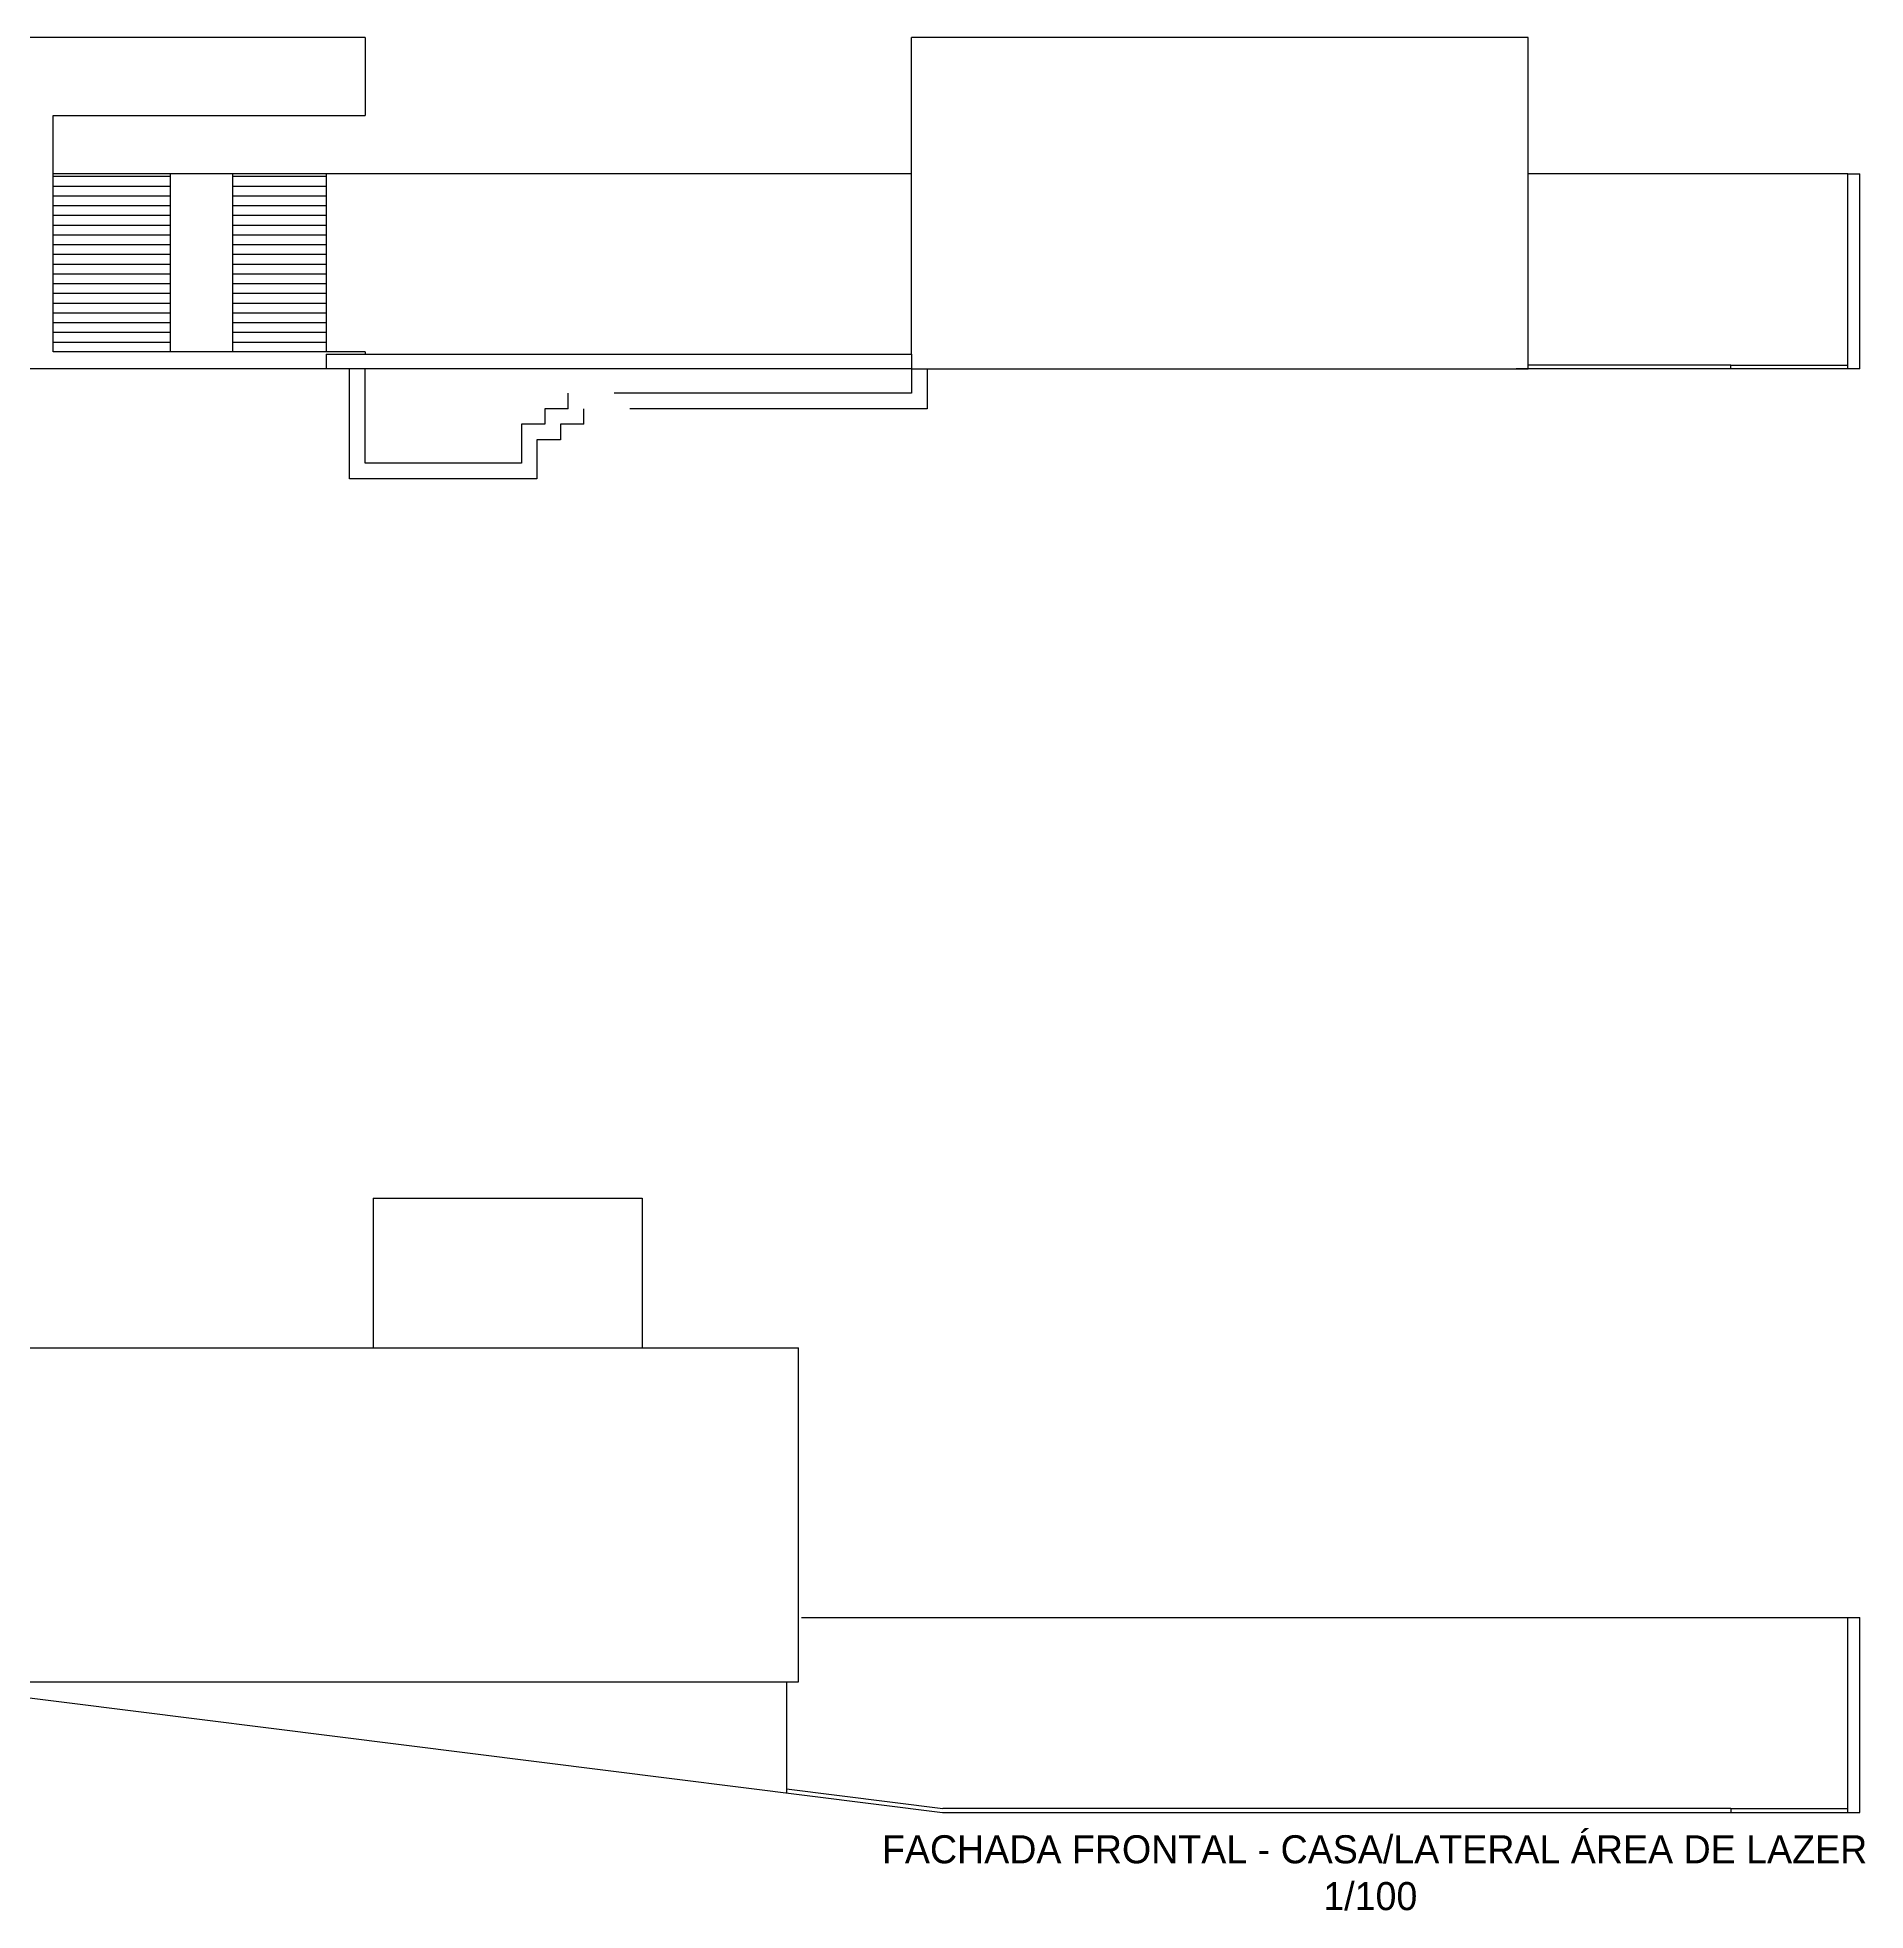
# Model space of a CAD drawing. Header units: feet. Extents: x 1734 to 1931, y 883 to 1088.
# Drawn here: x 1845.94 to 1869.36, y 923.18 to 947.19 of the extents above; entities that cross this region are included whole.
import ezdxf

# ---------------------------------------------------------------- set-up
doc = ezdxf.new("R2010")
doc.units = ezdxf.units.FT
doc.header["$LTSCALE"] = 0.3
doc.header["$MEASUREMENT"] = 0
doc.linetypes.add('HIDDEN', pattern=[9.525, 6.35, -3.175])
for name, color, linetype in [('1', 1, 'CONTINUOUS'), ('2', 44, 'CONTINUOUS'), ('3', 3, 'CONTINUOUS'), ('4', 4, 'CONTINUOUS'), ('5', 5, 'CONTINUOUS'), ('projecao', 8, 'HIDDEN'), ('Texto', 44, 'CONTINUOUS')]:
    doc.layers.add(name, color=color, linetype=linetype)
doc.styles.add('style1', font='GOTHIC.TTF')

msp = doc.modelspace()

# ---------------------------------------------------------------- hatches: boundary and pattern name
at = {"layer": '1', "linetype": 'Continuous'}
h = msp.add_hatch(dxfattribs=at)
h.set_pattern_fill('LINE,_O', color=256)
h.set_pattern_definition([(0, (1846.13868, 943.15982), (0, 0.125), [])])
h.paths.add_polyline_path([(1846.139, 943.19), (1846.139, 943.16), (1847.639, 943.16), (1847.639, 945.44), (1846.139, 945.44)])
h.paths.add_polyline_path([(1848.439, 943.16), (1849.639, 943.16), (1849.639, 945.44), (1848.439, 945.44)])

# ---------------------------------------------------------------- linework, layer by layer
for p, q in [((1857.139, 945.44), (1846.139, 945.44)), ((1847.639, 945.44), (1847.639, 943.16)), ((1848.439, 945.44), (1848.439, 943.16)), ((1849.639, 945.44), (1849.639, 943.16)), ((1869.139, 945.44), (1865.039, 945.44)), ((1867.639, 942.99), (1865.039, 942.99)), ((1855.729, 926.934), (1869.139, 926.934)), ((1855.539, 924.735), (1857.542, 924.484)), ((1867.639, 924.484), (1857.542, 924.484))]:
    msp.add_line(p, q, dxfattribs=at)
at = {"layer": '2'}
for p, q in [((1850.239, 932.31), (1850.239, 930.39)), ((1850.239, 932.31), (1853.689, 932.31)), ((1853.689, 932.31), (1853.689, 930.39)), ((1855.539, 926.11), (1855.539, 924.685))]:
    msp.add_line(p, q, dxfattribs=at)
at = {"layer": '3'}
for p, q in [((1850.139, 947.19), (1831.039, 947.19)), ((1850.139, 947.19), (1850.139, 946.19)), ((1865.039, 947.19), (1857.139, 947.19)), ((1857.139, 943.13), (1857.139, 947.19)), ((1865.039, 942.94), (1865.039, 947.19)), ((1846.139, 946.19), (1850.139, 946.19)), ((1846.139, 943.16), (1846.139, 946.19)), ((1850.139, 943.16), (1846.139, 943.16)), ((1850.139, 943.16), (1850.139, 943.13)), ((1857.139, 942.94), (1831.039, 942.94)), ((1831.139, 930.39), (1855.689, 930.39)), ((1855.689, 926.11), (1855.689, 930.39)), ((1831.139, 926.11), (1855.689, 926.11))]:
    msp.add_line(p, q, dxfattribs=at)
at = {"layer": '4', "linetype": 'Continuous'}
for p, q in [((1849.639, 943.13), (1857.139, 943.13)), ((1849.639, 943.13), (1849.639, 942.94)), ((1857.139, 943.13), (1857.139, 942.94))]:
    msp.add_line(p, q, dxfattribs=at)
at = {"layer": '5', "linetype": 'Continuous'}
for p, q in [((1869.139, 942.94), (1869.139, 945.44)), ((1869.139, 945.44), (1869.289, 945.44)), ((1869.289, 942.94), (1869.289, 945.44)), ((1857.139, 942.94), (1865.039, 942.94)), ((1869.289, 942.94), (1864.889, 942.94)), ((1867.639, 942.94), (1867.639, 942.99)), ((1867.639, 942.99), (1869.139, 942.99)), ((1869.139, 924.434), (1869.139, 926.934)), ((1869.139, 926.934), (1869.289, 926.934)), ((1869.289, 924.434), (1869.289, 926.934)), ((1844.589, 926.06), (1857.538, 924.434)), ((1857.538, 924.434), (1867.639, 924.434)), ((1867.639, 924.484), (1867.639, 924.434)), ((1867.639, 924.484), (1869.139, 924.484)), ((1867.639, 924.434), (1869.289, 924.434))]:
    msp.add_line(p, q, dxfattribs=at)
at = {"layer": 'projecao', "ltscale": 2}
for p, q in [((1849.939, 941.53), (1849.939, 942.94)), ((1850.139, 941.73), (1850.139, 942.94)), ((1857.139, 942.94), (1857.139, 942.63)), ((1857.339, 942.94), (1857.339, 942.43)), ((1857.139, 942.63), (1852.739, 942.63)), ((1852.739, 942.43), (1852.739, 942.63)), ((1852.439, 942.43), (1852.439, 942.23)), ((1852.739, 942.43), (1852.439, 942.43)), ((1857.339, 942.43), (1852.939, 942.43)), ((1852.939, 942.23), (1852.939, 942.43)), ((1852.139, 942.23), (1852.139, 941.73)), ((1852.439, 942.23), (1852.139, 942.23)), ((1852.639, 942.23), (1852.639, 942.03)), ((1852.939, 942.23), (1852.639, 942.23)), ((1852.339, 942.03), (1852.339, 941.53)), ((1852.639, 942.03), (1852.339, 942.03)), ((1852.139, 941.73), (1850.139, 941.73)), ((1852.339, 941.53), (1849.939, 941.53))]:
    msp.add_line(p, q, dxfattribs=at)

# ---------------------------------------------------------------- texts
at = {"layer": 'Texto', "insert": (1855.506, 924.475), "char_height": 0.1, "width": 15.06271, "attachment_point": 1, "style": 'style1'}
msp.add_mtext('\\pi7.53136;\\P\\P\\pi1.25387;{\\H3.6x;FACHADA FRONTAL - CASA/LATERAL ÁREA DE LAZER\\P\\pi6.90998;1/100}', dxfattribs=at)

doc.saveas('drawing.dxf')
